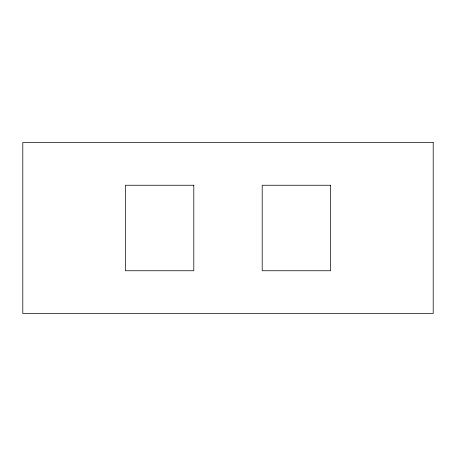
<?xml version="1.0" encoding="UTF-8"?>
<svg xmlns="http://www.w3.org/2000/svg" width="456" height="456" viewBox="0 0 456 456"><rect width="100%" height="100%" fill="white"/><g stroke="black" fill="none" stroke-linecap="round" stroke-linejoin="round"><path stroke-width="0.68" d="M433.2 142.5L22.8 142.5L22.8 313.5L433.2 313.5L433.2 142.5M193.8 185.25L125.4 185.25L125.4 270.75L193.8 270.75L193.8 185.25M330.6 185.25L262.2 185.25L262.2 270.75L330.6 270.75L330.6 185.25"/></g></svg>
